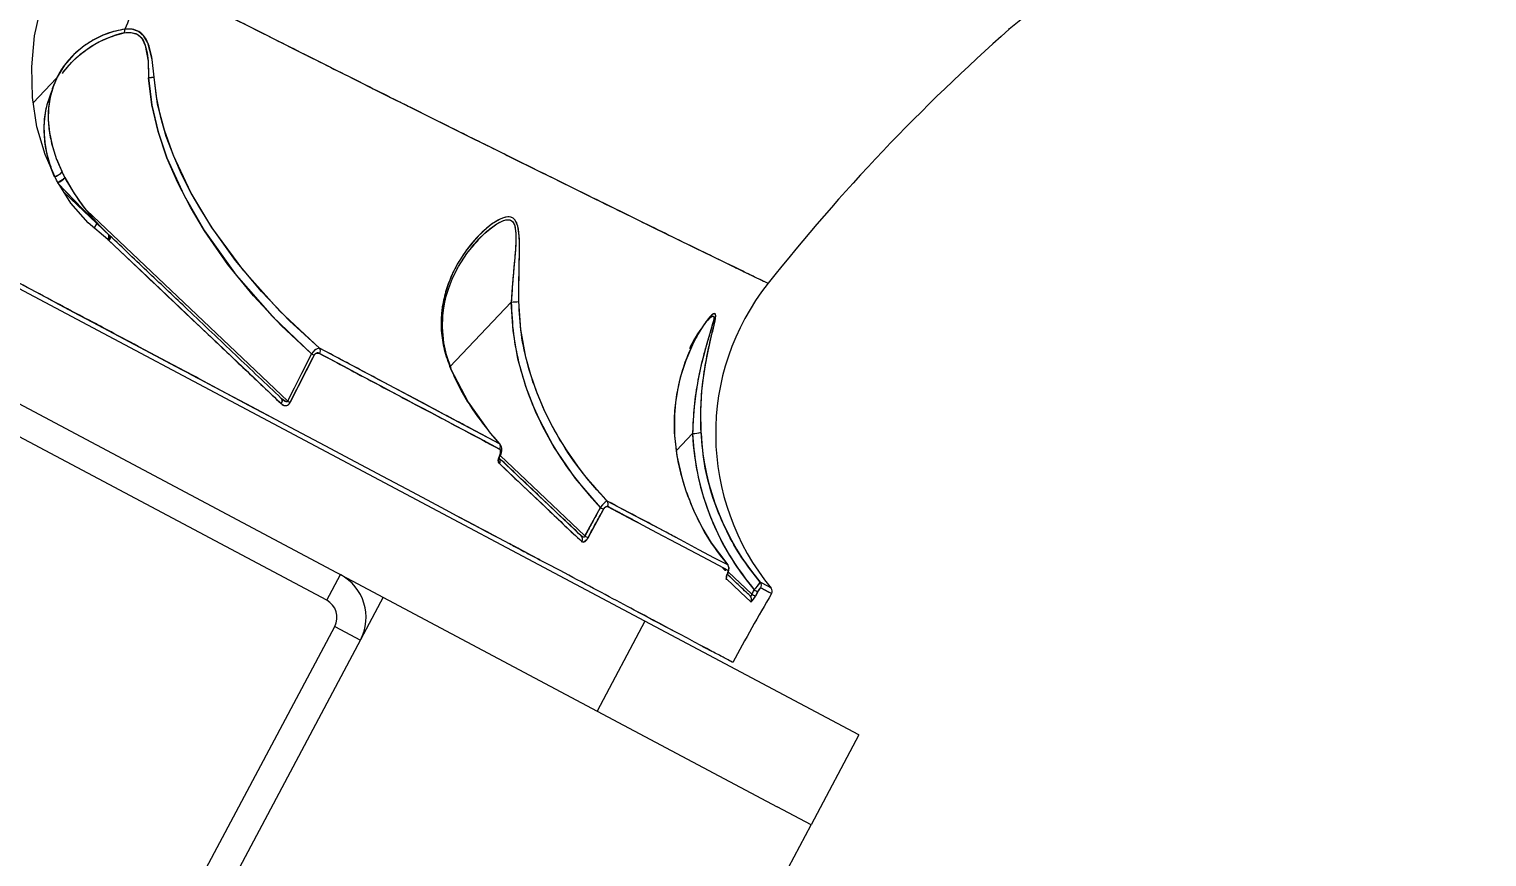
# Model space of a CAD drawing. Header units: millimetres. Extents: x -4952 to 3454, y -3329 to 3085.
# Drawn here: x 71.9 to 372.6, y -421.9 to -251.1 of the extents above; entities that cross this region are included whole.
import ezdxf

# ---------------------------------------------------------------- set-up
doc = ezdxf.new("R2010")
doc.units = ezdxf.units.MM
for name, color, linetype in [('DIKOM_ОБЪЕКТ', 7, 'Continuous'), ('DIKOM_РАЗМЕР_ЗОНА', 7, 'Continuous'), ('DIKOM_РАЗМЕР_ОБЪЕКТА', 7, 'Continuous')]:
    doc.layers.add(name, color=color, linetype=linetype)
doc.styles.add('style1', font='arial.ttf', dxfattribs={"width": 0.8})
doc.dimstyles.new('1-50', dxfattribs={"dimtxt": 300, "dimasz": 200, "dimexe": 100, "dimexo": 0, "dimgap": 100, "dimtad": 1, "dimtxsty": 'style1', "dimcen": 200, "dimclrd": 7, "dimclre": 7, "dimclrt": 7, "dimadec": 1, "dimazin": 2, "dimtfac": 1, "dimtmove": 0, "dimatfit": 2, "dimfxl": 0, "dimlwd": 25, "dimlwe": 18, "dimarcsym": 0})

# ---------------------------------------------------------------- blocks, each defined once
blk = doc.blocks.new('*D0')
at = {"layer": 'Defpoints', "color": 0, "transparency": 16777216}
for p in [(-2531.92, 1597.72), (1364.29, 1597.72), (96.74, -1272.86)]:
    blk.add_point(p, dxfattribs=at)
at = {"layer": 'DIKOM_РАЗМЕР_ОБЪЕКТА', "color": 7, "lineweight": 18, "transparency": 16777216}
for p, q in [((1364.29, 1597.72), (-2631.92, 1597.72)), ((96.74, -1272.86), (-2631.92, -1272.86))]:
    blk.add_line(p, q, dxfattribs=at)
at = {"layer": 'DIKOM_РАЗМЕР_ОБЪЕКТА', "color": 7, "lineweight": 25, "transparency": 16777216}
blk.add_line((-2531.92, -1072.86), (-2531.92, 1397.72), dxfattribs=at)
at = {"layer": 'DIKOM_РАЗМЕР_ОБЪЕКТА', "color": 7, "transparency": 16777216}
for points in [[(-2565.25, 1397.72), (-2498.58, 1397.72), (-2531.92, 1597.72)], [(-2565.25, -1072.86), (-2498.58, -1072.86), (-2531.92, -1272.86)]]:
    blk.add_solid(points, dxfattribs=at)
at = {"layer": 'DIKOM_РАЗМЕР_ОБЪЕКТА', "color": 7, "transparency": 16777216, "insert": (-2785.09, 250.69), "char_height": 300, "attachment_point": 5, "rotation": 90, "style": 'style1'}
blk.add_mtext('2900', dxfattribs=at)
blk = doc.blocks.new('*D1')
at = {"layer": 'Defpoints', "color": 0, "transparency": 16777216}
for p in [(-2009.52, -99.57), (1973.4, -116.39), (1973.4, -1835.8)]:
    blk.add_point(p, dxfattribs=at)
at = {"layer": 'DIKOM_РАЗМЕР_ОБЪЕКТА', "color": 7, "lineweight": 18, "transparency": 16777216}
for p, q in [((-2009.52, -99.57), (-2009.52, -1935.8)), ((1973.4, -116.39), (1973.4, -1935.8))]:
    blk.add_line(p, q, dxfattribs=at)
at = {"layer": 'DIKOM_РАЗМЕР_ОБЪЕКТА', "color": 7, "lineweight": 25, "transparency": 16777216}
blk.add_line((-1809.52, -1835.8), (1773.4, -1835.8), dxfattribs=at)
at = {"layer": 'DIKOM_РАЗМЕР_ОБЪЕКТА', "color": 7, "transparency": 16777216}
for points in [[(-1809.52, -1802.47), (-1809.52, -1869.14), (-2009.52, -1835.8)], [(1773.4, -1802.47), (1773.4, -1869.14), (1973.4, -1835.8)]]:
    blk.add_solid(points, dxfattribs=at)
at = {"layer": 'DIKOM_РАЗМЕР_ОБЪЕКТА', "color": 7, "transparency": 16777216, "insert": (39.04, -1582.63), "char_height": 300, "attachment_point": 5, "style": 'style1'}
blk.add_mtext('4000', dxfattribs=at)
blk = doc.blocks.new('*D2')
at = {"layer": 'Defpoints', "color": 0, "transparency": 16777216}
for p in [(3454.29, 651.62), (-4106.58, -381.73), (3454.29, -3228.68)]:
    blk.add_point(p, dxfattribs=at)
at = {"layer": 'DIKOM_РАЗМЕР_ЗОНА', "color": 7, "lineweight": 18, "transparency": 16777216}
for p, q in [((3454.29, 651.62), (3454.29, -3328.68)), ((-4106.58, -381.73), (-4106.58, -3328.68))]:
    blk.add_line(p, q, dxfattribs=at)
at = {"layer": 'DIKOM_РАЗМЕР_ЗОНА', "color": 7, "lineweight": 25, "transparency": 16777216}
blk.add_line((-3906.58, -3228.68), (3254.29, -3228.68), dxfattribs=at)
at = {"layer": 'DIKOM_РАЗМЕР_ЗОНА', "color": 7, "transparency": 16777216}
for points in [[(-3906.58, -3195.35), (-3906.58, -3262.01), (-4106.58, -3228.68)], [(3254.29, -3195.35), (3254.29, -3262.01), (3454.29, -3228.68)]]:
    blk.add_solid(points, dxfattribs=at)
at = {"layer": 'DIKOM_РАЗМЕР_ЗОНА', "color": 7, "transparency": 16777216, "insert": (111.64, -2975.51), "char_height": 300, "attachment_point": 5, "style": 'style1'}
blk.add_mtext('7200', dxfattribs=at)
blk = doc.blocks.new('*D3')
at = {"layer": 'Defpoints', "color": 0, "transparency": 16777216}
for p in [(-4502.26, 3085.23), (111.43, 3085.23), (-41.26, -2783.74)]:
    blk.add_point(p, dxfattribs=at)
at = {"layer": 'DIKOM_РАЗМЕР_ЗОНА', "color": 7, "lineweight": 18, "transparency": 16777216}
for p, q in [((111.43, 3085.23), (-4602.26, 3085.23)), ((-41.26, -2783.74), (-4602.26, -2783.74))]:
    blk.add_line(p, q, dxfattribs=at)
at = {"layer": 'DIKOM_РАЗМЕР_ЗОНА', "color": 7, "lineweight": 25, "transparency": 16777216}
blk.add_line((-4502.26, -2583.74), (-4502.26, 2885.23), dxfattribs=at)
at = {"layer": 'DIKOM_РАЗМЕР_ЗОНА', "color": 7, "transparency": 16777216}
for points in [[(-4535.6, 2885.23), (-4468.93, 2885.23), (-4502.26, 3085.23)], [(-4535.6, -2583.74), (-4468.93, -2583.74), (-4502.26, -2783.74)]]:
    blk.add_solid(points, dxfattribs=at)
at = {"layer": 'DIKOM_РАЗМЕР_ЗОНА', "color": 7, "transparency": 16777216, "insert": (-4755.44, 75.22), "char_height": 300, "attachment_point": 5, "rotation": 90, "style": 'style1'}
blk.add_mtext('5800', dxfattribs=at)

msp = doc.modelspace()

# ---------------------------------------------------------------- linework, layer by layer
at = {"layer": 'DIKOM_ОБЪЕКТ', "color": 7, "linetype": 'Continuous', "lineweight": 15}
for p, q in [((198.936, -373.296), (-507.422, 2.281)), ((-517.281, -16.261), (189.077, -391.838)), ((133.284, -368.967), (-467.121, -49.727)), ((80.271, -258.384), (80.369, -258.264)), ((80.369, -258.264), (80.368, -258.265)), ((77.582, -261.201), (72.763, -266.279)), ((78.736, -280.54), (77.68, -278.095)), ((77.139, -281.573), (77.143, -281.571)), ((77.139, -281.573), (77.143, -281.571)), ((79.296, -281.688), (78.807, -280.704)), ((79.126, -284.797), (88.485, -293.678)), ((79.126, -284.797), (87.226, -292.484)), ((83.75, -288.496), (125.237, -327.865)), ((83.75, -288.496), (125.237, -327.865)), ((85.335, -292.181), (85.862, -291.19)), ((85.862, -291.19), (85.335, -292.181)), ((88.323, -294.699), (88.109, -294.518)), ((88.539, -293.748), (88.433, -293.629)), ((88.439, -293.635), (88.465, -293.66)), ((88.466, -293.661), (88.485, -293.678)), ((88.492, -293.685), (88.481, -293.674)), ((164.547, -294.564), (163.474, -295.695)), ((164.212, -294.967), (164.538, -294.573)), ((88.351, -294.725), (88.323, -294.699)), ((161.496, -297.778), (161.26, -298.028)), ((77.218, -307.446), (77.218, -307.446)), ((77.218, -307.446), (77.218, -307.446)), ((171.37, -307.421), (158.708, -320.763)), ((171.37, -307.421), (158.708, -320.763)), ((125.237, -327.865), (130.181, -318.125)), ((130.709, -318.385), (125.774, -328.112)), ((155.756, -330.772), (155.756, -330.772)), ((155.756, -330.772), (155.756, -330.772)), ((156.211, -329.916), (156.211, -329.916)), ((156.211, -329.916), (156.211, -329.916)), ((161.712, -332.839), (161.712, -332.839)), ((161.712, -332.839), (161.712, -332.839)), ((163.363, -333.716), (163.363, -333.716)), ((163.363, -333.716), (163.363, -333.716)), ((163.703, -334.996), (163.703, -334.996)), ((163.703, -334.996), (163.703, -334.996)), ((164.342, -335.335), (164.342, -335.335)), ((164.342, -335.335), (164.342, -335.335)), ((165.979, -336.205), (165.805, -336.034)), ((167.028, -334.511), (168.922, -336.671)), ((169.096, -336.792), (167.121, -334.56)), ((208.753, -334.54), (205.412, -338.062)), ((208.753, -334.54), (205.412, -338.062)), ((168.861, -339.623), (185.802, -355.7)), ((168.986, -337.639), (168.913, -337.825)), ((169.051, -339.114), (186.538, -355.709)), ((169.051, -339.114), (186.538, -355.709)), ((205.556, -339.177), (205.347, -337.569)), ((205.404, -338.07), (205.396, -338.078)), ((205.404, -338.07), (205.396, -338.078)), ((205.557, -339.142), (205.521, -339.111)), ((206.657, -343.905), (205.556, -339.177)), ((191.166, -348.492), (191.288, -348.556)), ((186.538, -355.709), (189.749, -349.847)), ((190.414, -350.193), (187.211, -356.042)), ((197.712, -353.069), (197.712, -353.069)), ((197.712, -353.069), (197.712, -353.069)), ((198.168, -352.212), (198.168, -352.212)), ((198.168, -352.212), (198.168, -352.212)), ((206.115, -356.435), (206.115, -356.435)), ((206.115, -356.435), (206.115, -356.435)), ((212.619, -357.104), (216.016, -361.696)), ((216.072, -361.739), (212.656, -357.17)), ((133.284, -368.967), (136.1, -363.67)), ((213.868, -361.654), (213.868, -361.654)), ((213.868, -361.654), (213.868, -361.654)), ((215.502, -362.811), (214.91, -362.208)), ((215.644, -362.598), (215.502, -362.811)), ((215.622, -362.63), (215.623, -362.631)), ((215.622, -362.63), (215.623, -362.631)), ((215.838, -363.784), (215.829, -363.74)), ((215.955, -363.635), (220.64, -368.081)), ((216.016, -361.696), (216.042, -361.761)), ((216.133, -363.115), (220.974, -367.708)), ((216.133, -363.115), (220.974, -367.708)), ((220.974, -367.708), (221.486, -366.828)), ((222.822, -366.412), (224.512, -367.311)), ((144.93, -368.365), (97.983, -456.659)), ((222.223, -367.22), (221.713, -368.098)), ((96.441, -446.779), (134.937, -374.377)), ((134.937, -374.377), (140.235, -377.194)), ((198.936, -373.296), (189.077, -391.838)), ((243.084, -396.77), (198.936, -373.296)), ((189.077, -391.838), (226.235, -411.595)), ((243.084, -396.77), (233.225, -415.312)), ((233.225, -415.312), (226.235, -411.595)), ((186.277, -503.606), (233.225, -415.312))]:
    msp.add_line(p, q, dxfattribs=at)
at = {"layer": 'DIKOM_ОБЪЕКТ', "color": 7, "linetype": 'Continuous', "lineweight": 15, "flags": 128}
for points in [[(88.109, -294.518), (84.058, -291.106), (80.507, -286.992), (77.533, -282.264), (75.183, -276.98), (73.522, -271.247), (72.597, -265.192), (72.431, -258.906), (73.044, -252.498), (74.438, -246.106), (76.584, -239.869), (79.47, -233.849), (83.049, -228.165)], [(114.599, -249.178), (119.258, -251.527), (124.007, -253.918), (127.842, -255.846), (130.242, -257.052), (132.846, -258.359), (135.646, -259.764), (138.742, -261.316), (142.214, -263.055), (145.363, -264.63), (147.84, -265.868), (148.381, -266.138), (148.878, -266.387), (149.331, -266.613), (149.741, -266.818), (150.108, -267.001), (150.432, -267.163), (155.155, -269.519), (159.299, -271.584), (163.19, -273.519), (167.277, -275.55), (171.015, -277.405), (174.861, -279.31), (177.452, -280.593), (179.919, -281.812), (182.266, -282.972), (184.497, -284.073), (186.616, -285.117), (188.626, -286.107), (190.532, -287.045), (196.067, -289.766), (200.928, -292.149), (205.164, -294.221), (209.26, -296.222), (212.782, -297.939), (215.765, -299.39), (218.873, -300.9), (221.25, -302.053), (222.96, -302.882), (223.719, -303.25)], [(91.645, -251.101), (89.35, -251.568), (87.162, -252.358), (85.121, -253.377), (83.254, -254.576), (81.119, -256.357), (79.212, -258.514), (77.676, -260.992), (76.828, -262.984), (76.229, -265.135), (75.899, -267.419), (75.849, -269.851), (76.1, -272.451), (76.638, -275.038), (77.509, -277.796), (78.632, -280.438)], [(91.519, -251.868), (92.903, -251.788), (94.198, -252.152), (95.222, -253.089), (95.872, -254.462), (96.427, -257.704), (96.54, -261.133)], [(97.669, -261.005), (97.276, -257.347), (96.402, -253.955), (95.598, -252.555), (94.469, -251.581), (93.103, -251.128), (91.645, -251.101)], [(274.103, -251.12), (274.009, -250.949)], [(96.532, -261.137), (97.211, -266.808), (98.521, -272.311), (100.342, -277.659), (103.865, -285.419), (108.113, -292.759), (114.635, -301.878), (122.016, -310.327), (130.181, -318.125)], [(130.181, -318.125), (123.98, -312.333), (118.218, -306.176), (112.917, -299.659), (108.111, -292.757), (105.183, -287.866), (102.571, -282.817), (100.343, -277.662), (98.5, -272.24), (97.192, -266.703), (96.532, -261.137)], [(97.669, -261.005), (97.147, -261.078), (96.54, -261.133)], [(96.54, -261.133), (97.147, -261.078), (97.669, -261.005)], [(131.831, -316.959), (125.645, -311.306), (119.842, -305.255), (114.483, -298.839), (109.629, -292.076), (107.291, -288.357), (105.337, -284.925), (103.352, -281.008), (101.726, -277.327), (100.202, -273.229), (99.057, -269.362), (98.143, -265.054), (97.669, -261.005)], [(131.831, -316.959), (123.639, -309.306), (116.205, -301.004), (109.609, -292.045), (105.29, -284.836), (101.679, -277.214), (99.794, -271.963), (98.417, -266.564), (97.669, -261.005)], [(77.143, -281.571), (76.465, -279.841), (75.901, -278.047), (75.463, -276.203), (75.19, -274.519), (75.039, -272.807), (75.021, -271.078), (75.125, -269.529), (75.352, -267.973), (75.711, -266.417), (76.144, -265.049), (76.48, -264.218)], [(79.222, -281.625), (79.291, -281.664), (79.278, -281.746), (79.182, -281.865), (79.009, -282.018), (78.767, -282.197), (78.466, -282.393), (78.122, -282.597), (77.84, -282.752)], [(78.702, -280.506), (78.707, -280.495), (78.632, -280.438)], [(86.561, -291.794), (82.975, -288.281), (77.748, -282.801)], [(172.926, -307.294), (172.928, -304.492), (172.967, -301.704), (173.021, -299.045), (173.046, -297.649), (173.057, -296.365), (173.047, -295.191), (172.994, -293.858), (172.886, -292.729), (172.712, -291.797), (172.185, -290.551), (171.786, -290.144), (171.298, -289.908), (170.766, -289.839), (170.152, -289.913), (169.56, -290.091), (168.907, -290.377), (167.315, -291.364), (165.676, -292.709), (164.123, -294.261), (162.045, -296.804), (160.228, -299.634), (159.19, -301.665), (158.32, -303.792), (157.642, -305.988), (157.14, -308.441), (156.906, -310.871), (156.931, -313.27), (157.142, -315.245), (157.521, -317.182), (158.823, -321.111)], [(162.992, -296.388), (163.655, -295.545), (164.768, -294.334), (165.928, -293.204), (167.251, -292.086), (168.388, -291.291), (169.052, -290.915), (169.646, -290.651), (170.257, -290.477), (170.829, -290.45), (171.34, -290.612), (171.737, -290.976), (172.009, -291.504), (172.194, -292.222), (172.299, -293.234), (172.314, -294.381), (172.269, -295.624), (172.221, -296.422), (172.155, -297.318), (172.075, -298.313), (171.981, -299.408), (171.83, -301.129), (171.741, -302.183), (171.694, -302.759), (171.67, -303.059), (171.658, -303.212), (171.651, -303.29), (171.648, -303.329), (171.647, -303.348), (171.646, -303.358), (171.646, -303.363), (171.645, -303.365), (171.645, -303.367), (171.645, -303.367), (171.645, -303.368), (171.645, -303.368), (171.645, -303.368), (171.645, -303.368), (171.645, -303.368), (171.645, -303.368), (171.627, -303.594), (171.575, -304.279), (171.497, -305.383), (171.37, -307.421)], [(88.467, -293.661), (88.538, -293.747), (88.585, -293.853), (88.605, -293.977), (88.599, -294.113), (88.566, -294.258), (88.508, -294.407), (88.426, -294.556), (88.323, -294.699)], [(88.323, -294.699), (88.426, -294.556), (88.508, -294.407), (88.566, -294.258), (88.599, -294.113), (88.605, -293.977), (88.585, -293.853), (88.538, -293.747), (88.467, -293.661)], [(88.492, -293.685), (88.56, -293.772), (88.605, -293.879), (88.625, -294.003), (88.619, -294.14), (88.587, -294.285), (88.53, -294.434), (88.451, -294.582), (88.351, -294.725)], [(88.351, -294.725), (88.451, -294.582), (88.53, -294.434), (88.587, -294.285), (88.619, -294.14), (88.625, -294.003), (88.605, -293.879), (88.56, -293.772), (88.492, -293.685)], [(123.879, -328.38), (120.368, -325.054), (116.989, -321.855), (113.754, -318.79), (110.67, -315.869), (107.746, -313.099), (104.476, -310.001), (96.292, -302.249), (88.351, -294.725)], [(158.993, -321.166), (158.003, -318.347), (157.442, -315.841), (157.149, -312.69), (157.226, -310.299), (157.437, -308.599), (157.646, -307.484), (157.943, -306.244), (158.452, -304.578), (159.258, -302.516), (160.47, -300.098), (162.203, -297.393), (164.212, -294.967)], [(63.506, -300.155), (74.314, -305.902), (83.942, -311.022), (93.639, -316.178), (102.196, -320.727), (103.316, -321.323), (104.436, -321.919), (105.556, -322.514), (106.676, -323.109), (107.795, -323.704), (108.913, -324.299), (117.777, -329.012), (125.744, -333.249), (132.87, -337.038), (139.207, -340.407), (144.807, -343.385), (149.718, -345.997), (153.987, -348.266), (157.745, -350.265), (160.911, -351.948), (163.522, -353.336), (164.956, -354.098), (166.169, -354.743), (167.06, -355.217), (167.4, -355.398), (167.54, -355.472), (167.599, -355.504), (167.625, -355.518), (167.636, -355.524), (167.641, -355.526), (167.645, -355.528), (167.646, -355.528)], [(219.464, -301.187), (218.006, -300.479), (217.086, -300.032)], [(77.22, -307.444), (81.071, -309.492), (89.947, -314.211), (97.94, -318.461), (105.105, -322.271), (111.497, -325.67), (117.168, -328.685), (122.635, -331.592), (126.768, -333.789)], [(189.749, -349.847), (184.592, -343.834), (180.147, -337.298), (176.525, -330.367), (174.353, -324.842), (172.739, -319.158), (171.728, -313.355), (171.37, -307.421)], [(191.166, -348.492), (189.03, -346.192), (186.964, -343.758), (185.067, -341.308), (182.737, -337.952), (181.097, -335.298), (179.547, -332.499), (178.167, -329.691), (176.628, -326.051), (175.369, -322.436), (174.364, -318.798), (173.32, -313.115), (172.926, -307.294)], [(87.195, -312.751), (86.604, -312.437), (84.002, -311.053)], [(210.501, -334.255), (210.458, -329.939), (210.699, -325.751), (211.002, -323.043), (211.406, -320.396), (211.878, -317.913), (212.155, -316.628), (212.425, -315.451), (212.681, -314.379), (212.974, -313.18), (213.214, -312.174), (213.391, -311.357), (213.495, -310.738), (213.53, -310.28), (213.333, -309.815), (213.097, -309.866), (212.768, -310.096), (212.414, -310.437), (211.994, -310.916), (210.93, -312.366), (209.797, -314.212), (208.734, -316.246), (207.347, -319.502), (206.223, -323.03), (205.632, -325.6), (205.226, -328.17), (205.002, -330.729), (205.024, -335.009), (205.521, -339.111)], [(212.142, -310.932), (212.353, -310.71), (212.724, -310.407), (212.979, -310.312), (213.125, -310.435), (213.151, -310.584), (213.146, -310.792), (213.068, -311.28), (212.906, -311.95), (212.331, -313.917), (211.66, -316.173), (210.995, -318.582), (210.634, -320.024), (210.32, -321.378), (209.921, -323.309), (209.621, -324.981), (209.416, -326.287), (209.071, -329.069), (208.852, -331.794), (208.753, -334.54)], [(168.952, -337.785), (164.749, -335.552), (160.018, -333.037), (155.388, -330.576), (154.748, -330.236), (154.1, -329.892), (153.444, -329.543), (152.779, -329.19), (152.107, -328.832), (151.426, -328.471), (149.713, -327.56), (147.412, -326.337), (144.502, -324.791), (140.954, -322.905), (136.737, -320.664), (131.815, -318.047)], [(168.922, -336.671), (160.49, -332.19), (151.487, -327.405), (141.906, -322.314), (131.831, -316.959)], [(158.823, -321.111), (162.438, -328.111), (167.028, -334.511)], [(158.993, -321.165), (158.958, -321.128), (158.823, -321.111)], [(158.823, -321.111), (158.958, -321.128), (158.993, -321.167)], [(123.879, -328.38), (123.967, -328.236), (124.034, -328.086), (124.077, -327.934), (124.094, -327.785), (124.086, -327.642), (124.052, -327.512), (123.994, -327.396), (123.913, -327.299)], [(123.913, -327.299), (123.994, -327.396), (124.052, -327.512), (124.086, -327.642), (124.094, -327.785), (124.077, -327.934), (124.034, -328.086), (123.967, -328.236), (123.879, -328.38)], [(125.237, -327.865), (125.229, -327.93), (125.207, -327.981), (125.191, -328), (125.171, -328.016), (125.122, -328.037), (125.033, -328.039), (124.921, -328.013), (124.558, -327.824), (123.913, -327.299)], [(167.121, -334.56), (167.11, -334.536), (167.028, -334.511)], [(167.028, -334.511), (167.734, -335.343), (168.922, -336.671)], [(167.028, -334.511), (167.11, -334.536), (167.122, -334.56)], [(168.911, -340.774), (168.74, -340.483), (168.69, -340.067), (168.767, -339.57), (168.974, -339.04)], [(169.023, -339.853), (168.95, -339.734), (168.955, -339.547), (169.018, -339.321), (169.126, -339.073)], [(168.974, -339.04), (169.063, -338.842), (169.127, -338.638), (169.173, -338.266), (169.113, -337.968), (168.952, -337.785)], [(168.974, -339.04), (169.072, -339.071), (169.122, -339.075), (169.126, -339.073)], [(169.011, -338.963), (169.068, -339.004), (169.121, -339.052), (169.126, -339.06)], [(169.104, -337.206), (169.096, -337.353), (169.087, -337.378)], [(205.521, -339.111), (205.561, -339.159), (205.556, -339.179)], [(185.905, -356.867), (182.085, -353.25), (177.848, -349.238), (173.626, -345.239), (168.911, -340.774)], [(216.016, -361.696), (213.305, -360.256), (210.086, -358.545), (206.303, -356.535), (201.902, -354.196), (196.869, -351.522), (191.166, -348.492)], [(158.982, -350.917), (160.554, -351.753), (162.106, -352.578), (163.561, -353.352), (164.921, -354.075), (166.19, -354.75), (170.291, -356.93), (171.267, -357.449)], [(191.222, -349.62), (191.059, -349.595), (190.85, -349.683), (190.735, -349.773), (190.621, -349.892), (190.513, -350.033), (190.414, -350.193)], [(191.222, -349.62), (191.289, -349.481), (191.312, -349.42)], [(191.222, -349.62), (196.635, -352.497), (197.712, -353.069)], [(216.097, -362.839), (213.123, -361.258), (209.633, -359.404), (205.597, -357.259), (201.412, -355.035), (196.635, -352.497), (191.222, -349.62)], [(212.656, -357.17), (211.234, -354.835), (210.775, -353.964)], [(171.876, -357.773), (173.424, -358.596), (175.62, -359.764), (176.912, -360.45), (177.334, -360.675)], [(186.538, -355.709), (186.525, -355.791), (186.5, -355.859), (186.463, -355.912), (186.415, -355.949), (186.316, -355.975), (186.19, -355.955), (185.802, -355.7)], [(187.211, -356.042), (187.047, -356.314), (186.865, -356.55), (186.675, -356.74), (186.484, -356.877), (186.152, -356.972), (185.905, -356.867)], [(212.619, -357.104), (212.656, -357.158), (212.656, -357.17)], [(212.656, -357.17), (212.656, -357.158), (212.619, -357.104)], [(177.334, -360.675), (176.965, -360.479), (176.938, -360.464)], [(215.942, -363.515), (216.048, -363.267), (216.113, -363.061), (216.131, -362.913), (216.097, -362.839)], [(216.011, -363.429), (215.996, -363.462), (215.942, -363.515)], [(215.942, -363.515), (215.996, -363.462), (216.011, -363.429)], [(216.018, -363.374), (216.018, -363.393), (216.013, -363.422)], [(220.811, -369.305), (218.666, -367.274), (215.709, -364.474)], [(224.976, -366.457), (224.424, -366.164), (222.735, -365.266)], [(225.07, -367.607), (224.512, -367.311), (222.822, -366.412)], [(220.974, -367.708), (220.951, -367.83), (220.918, -367.934), (220.88, -368.017), (220.836, -368.077), (220.791, -368.112), (220.742, -368.126), (220.64, -368.081)], [(221.713, -368.098), (221.683, -368.088), (221.658, -368.077)], [(222.223, -367.22), (222.421, -366.897), (222.437, -366.872)], [(196.499, -370.871), (199.929, -372.695), (200.766, -373.14), (201.574, -373.569), (202.352, -373.983), (203.103, -374.382), (203.826, -374.767), (204.523, -375.137), (204.542, -375.147)]]:
    msp.add_lwpolyline(points, dxfattribs=at)
at = {"layer": 'DIKOM_ОБЪЕКТ', "color": 7, "linetype": 'Continuous', "lineweight": 15}
for centre, radius, start, end in [((543.286, -556.39), 580.367, 121.098554, 151.901446), ((543.286, -556.39), 579.133, 121.098848, 151.901152), ((543.286, -556.39), 579.133, 121.098848, 151.901152), ((307.161, -288.587), 49.966, 53.41577, 131.42281), ((96.789, -273.814), 22.602, 103.48383, 141.52334), ((88.941, -251.053), 2.705, 342.39012, 358.9709), ((88.941, -251.053), 2.705, 342.39011, 358.97083), ((543.286, -556.39), 407, 131.40537, 141.59463), ((543.286, -556.39), 407, 131.40537, 141.59463), ((96.542, -261.145), 0.0123, 98.52128, 140.18385), ((96.542, -261.146), 0.0131, 99.82394, 138.96644), ((75.617, -277.508), 4.34, 290.58569, 315.31709), ((76.247, -278.421), 3.275, 285.87041, 318.02566), ((76.926, -279.828), 3.063, 287.4236, 320.69302), ((121.43, -258.77), 48.034, 208.51221, 226.30922), ((119.252, -260.501), 45.249, 207.98964, 227.24745), ((242.78, -130.532), 224.553, 222.69819, 226.59095), ((87.324, -293.869), 1.019, 320.45364, 24.58658), ((263.477, -334.604), 49.954, 141.56758, 219.62107), ((171.459, -298.35), 9.071, 269.43793, 279.30344), ((171.459, -298.35), 9.071, 269.43793, 279.30344), ((227.69, -325.666), 21.36, 143.65432, 156.35657), ((132.166, -319.094), 2.209, 98.7096, 153.97149), ((136.878, -305.232), 14.529, 242.54817, 244.87177), ((136.878, -305.232), 14.529, 242.54817, 244.87177), ((131.413, -318.713), 0.777, 58.93771, 154.99245), ((130.935, -317.476), 1.049, 326.97609, 31.30968), ((130.935, -317.476), 1.049, 326.97609, 31.30968), ((124.756, -327.698), 1.111, 217.82502, 336.34813), ((131.046, -315.911), 13.291, 244.08149, 246.63122), ((131.046, -315.911), 13.291, 244.08148, 246.63122), ((168.086, -337.242), 1.022, 327.9132, 35.10563), ((168.086, -337.242), 1.022, 327.9132, 35.10563), ((167.187, -337.955), 2.238, 330.03522, 32.08017), ((208.756, -334.411), 0.0105, 94.58469, 145.12577), ((208.756, -334.412), 0.0107, 95.26607, 144.83798), ((208.887, -329.234), 5.308, 268.55798, 287.7068), ((208.887, -329.234), 5.308, 268.55798, 287.7068), ((262.44, -332.008), 53.756, 182.91255, 220.37251), ((262.225, -331.748), 51.797, 183.05766, 220.32398), ((168.183, -340.213), 0.919, 322.38933, 31.34001), ((168.135, -340.209), 0.96, 323.9656, 26.88983), ((169.11, -338.776), 0.297, 242.69878, 273.2692), ((253.676, -330.514), 48.916, 190.12261, 212.93084), ((193.344, -352.041), 4.212, 121.13724, 148.60805), ((190.359, -349.092), 1.011, 328.49455, 37.05623), ((190.359, -349.092), 1.011, 328.49455, 37.05623), ((195.437, -339.758), 11.582, 240.58893, 244.30075), ((195.437, -339.758), 11.582, 240.58893, 244.30075), ((185.138, -356.34), 0.931, 325.4949, 44.48944), ((185.138, -356.34), 0.931, 325.4949, 44.48944), ((186.902, -366.897), 10, 95.02411, 96.05612), ((191.697, -346.177), 10.838, 241.57963, 245.55208), ((191.697, -346.177), 10.838, 241.57963, 245.55208), ((189.018, -351.872), 4.545, 244.57571, 246.57491), ((253.088, -330.688), 48.331, 213.14048, 219.91101), ((131.406, -372.499), 10, 332, 62), ((217.119, -364.37), 1.455, 144.01886, 194.2146), ((214.851, -363.956), 1.002, 328.86479, 9.42307), ((214.851, -363.956), 1.002, 328.86479, 9.41873), ((215.233, -363.252), 0.798, 320.24793, 347.18653), ((214.574, -362.501), 1.711, 327.13387, 17.49916), ((215.237, -362.324), 1.003, 329.11419, 38.95179), ((215.237, -362.324), 1.003, 329.11419, 38.95179), ((198.239, -346.773), 30.702, 319.21608, 322.92617), ((225.394, -360.467), 7.466, 238.4374, 244.87099), ((225.394, -360.467), 7.466, 238.4374, 244.87099), ((224.661, -368.318), 2.673, 133.46229, 155.75838), ((221.962, -365.901), 1.001, 329.27043, 39.41297), ((221.962, -365.901), 1.001, 329.27043, 39.41297), ((224.21, -367.097), 1, 329.32123, 39.56229), ((131.406, -372.499), 4, 332, 62), ((543.286, -556.39), 370, 149.32123, 151.84556), ((543.286, -556.39), 370, 149.32123, 151.84556), ((219.954, -368.8), 0.995, 329.50846, 46.37263), ((219.954, -368.8), 0.995, 329.50846, 46.37262), ((219.954, -368.8), 0.995, 329.50847, 46.37263), ((218.404, -366.702), 3.591, 312.08636, 337.12227), ((224.821, -361.411), 7.379, 238.58043, 245.09043), ((224.821, -361.411), 7.379, 238.58043, 245.09043)]:
    msp.add_arc(centre, radius, start, end, dxfattribs=at)
for points, knots in [([(97.067, -240.32), (95.941, -242.282), (93.93, -245.787), (92.344, -249.477), (91.645, -251.101)], [0, 0, 0, 0, 0.5599282, 1, 1, 1, 1]), ([(97.067, -240.32), (101.576, -242.601), (110.599, -247.166), (123.409, -253.62), (135.674, -259.781), (147.292, -265.597), (158.205, -271.041), (168.153, -275.987), (177.172, -280.456), (185.312, -284.476), (192.749, -288.137), (199.473, -291.437), (205.674, -294.472), (211.203, -297.17), (215.915, -299.464), (219.602, -301.255), (222.3, -302.562), (223.852, -303.314), (224.5, -303.627), (224.325, -303.543), (224.315, -303.538)], [0, 0, 0, 0, 0.0582762, 0.1166136, 0.1751643, 0.2340801, 0.2929025, 0.3513763, 0.4063314, 0.4612446, 0.5162445, 0.5714627, 0.6270072, 0.6887797, 0.7502007, 0.8114603, 0.8727453, 0.9342453, 0.9961439, 1, 1, 1, 1]), ([(91.645, -251.101), (90.398, -251.358), (87.905, -251.871), (84.611, -253.574), (81.74, -255.639), (79.361, -258.137), (77.626, -260.866), (76.485, -263.764), (75.879, -266.747), (75.767, -269.962), (76.18, -273.356), (77.081, -276.884), (78.115, -279.251), (78.632, -280.438)], [0, 0, 0, 0, 0.1012223, 0.2021777, 0.3023555, 0.4023747, 0.5030478, 0.5864031, 0.6704174, 0.754024, 0.8360806, 0.9178384, 1, 1, 1, 1]), ([(78.768, -260.243), (79.457, -259.367), (80.946, -257.473), (83.937, -255.118), (87.469, -252.988), (90.173, -252.24), (91.519, -251.868)], [0, 0, 0, 0, 0.2226822, 0.4814616, 0.7420148, 1, 1, 1, 1]), ([(91.519, -251.868), (91.989, -251.812), (92.919, -251.703), (94.243, -252.051), (95.279, -252.999), (95.976, -254.547), (96.348, -256.522), (96.517, -258.794), (96.532, -260.35), (96.54, -261.133)], [0, 0, 0, 0, 0.1269804, 0.2510225, 0.3732831, 0.4969151, 0.6627701, 0.83038, 1, 1, 1, 1]), ([(97.669, -261.005), (97.603, -260.2), (97.472, -258.589), (97.12, -256.234), (96.57, -254.175), (95.712, -252.547), (94.559, -251.512), (93.142, -251.044), (92.144, -251.082), (91.645, -251.101)], [0, 0, 0, 0, 0.16278, 0.3257247, 0.4906848, 0.6172991, 0.7448302, 0.8726464, 1, 1, 1, 1]), ([(77.143, -281.571), (76.648, -280.267), (75.655, -277.648), (75.007, -273.763), (74.98, -270.074), (75.452, -266.949), (76.144, -265.198), (76.428, -264.479)], [0, 0, 0, 0, 0.2098657, 0.421509, 0.6346609, 0.849999, 1, 1, 1, 1]), ([(78.632, -280.438), (78.74, -280.661), (78.933, -281.058), (79.134, -281.452), (79.222, -281.625)], [0, 0, 0, 0, 0.5596615, 1, 1, 1, 1]), ([(109.009, -324.35), (106.228, -322.872), (99.461, -319.273), (88.058, -313.21), (74.94, -306.235), (61.272, -298.967), (47.13, -291.448), (37.323, -286.234), (32.412, -283.622)], [0, 0, 0, 0, 0.1218955, 0.296631, 0.4715047, 0.6468851, 0.8231515, 1, 1, 1, 1]), ([(172.925, -307.294), (172.924, -306.177), (172.921, -303.941), (172.986, -300.659), (173.058, -297.464), (173.065, -294.412), (172.857, -291.968), (172.225, -290.391), (171.262, -289.765), (169.836, -289.887), (168.109, -290.745), (165.633, -292.611), (162.805, -295.584), (160.307, -299.284), (158.596, -302.86), (157.515, -306.146), (156.893, -309.651), (156.838, -313.361), (157.384, -317.233), (158.344, -319.819), (158.823, -321.111)], [0, 0, 0, 0, 0.049751, 0.099573, 0.1496187, 0.199743, 0.2504856, 0.2826917, 0.3150555, 0.3473094, 0.3953994, 0.4428501, 0.5362871, 0.6298233, 0.6916309, 0.7533221, 0.8152579, 0.8766712, 0.9383978, 1, 1, 1, 1]), ([(163.398, -295.95), (164.259, -294.953), (165.674, -293.315), (167.889, -291.551), (169.476, -290.631), (170.661, -290.378), (171.42, -290.562), (171.945, -291.197), (172.311, -292.505), (172.347, -294.61), (172.162, -297.365), (171.89, -300.443), (171.597, -303.799), (171.446, -306.213), (171.37, -307.421)], [0, 0, 0, 0, 0.1448297, 0.2378141, 0.3298656, 0.3747678, 0.4190011, 0.4629972, 0.5075232, 0.597628, 0.689069, 0.7814153, 0.8906609, 1, 1, 1, 1]), ([(88.109, -294.518), (88.151, -294.549), (88.226, -294.605), (88.293, -294.67), (88.323, -294.699)], [0, 0, 0, 0, 0.5586451, 1, 1, 1, 1]), ([(88.432, -293.631), (88.406, -293.607), (88.351, -293.557), (88.285, -293.521), (88.25, -293.502)], [0, 0, 0, 0, 0.4670914, 1, 1, 1, 1]), ([(88.492, -293.685), (88.487, -293.681), (88.479, -293.673), (88.471, -293.665), (88.467, -293.661)], [0, 0, 0, 0, 0.5597214, 1, 1, 1, 1]), ([(123.913, -327.299), (120.789, -324.334), (114.557, -318.42), (105.399, -309.73), (96.723, -301.496), (91.234, -296.287), (88.492, -293.685)], [0, 0, 0, 0, 0.2815824, 0.5616531, 0.7810032, 1, 1, 1, 1]), ([(88.323, -294.699), (88.328, -294.704), (88.337, -294.713), (88.347, -294.721), (88.351, -294.725)], [0, 0, 0, 0, 0.5599958, 1, 1, 1, 1]), ([(88.351, -294.725), (91.845, -298.035), (98.841, -304.663), (108.154, -313.486), (116.519, -321.409), (121.422, -326.053), (123.879, -328.38)], [0, 0, 0, 0, 0.2787661, 0.558214, 0.7786041, 1, 1, 1, 1]), ([(171.37, -307.421), (171.46, -309.642), (171.639, -314.07), (172.968, -320.595), (174.969, -326.92), (177.692, -333.091), (181.092, -339.031), (185.093, -344.709), (188.199, -348.137), (189.749, -349.847)], [0, 0, 0, 0, 0.1401718, 0.2793949, 0.4196368, 0.5598762, 0.7062608, 0.8534701, 1, 1, 1, 1]), ([(191.166, -348.492), (189.239, -346.363), (185.383, -342.104), (180.65, -334.878), (177.101, -327.683), (174.726, -320.69), (173.257, -314.063), (173.036, -309.553), (172.925, -307.294)], [0, 0, 0, 0, 0.1871565, 0.3744223, 0.5611688, 0.7082095, 0.8537886, 1, 1, 1, 1]), ([(210.501, -334.255), (210.468, -332.354), (210.4, -328.547), (210.928, -323.095), (211.684, -318.697), (212.45, -315.297), (213.006, -313.068), (213.407, -311.356), (213.592, -310.188), (213.394, -309.646), (212.689, -310.094), (211.756, -311.171), (210.789, -312.543), (209.53, -314.609), (208.076, -317.511), (206.642, -321.327), (205.581, -325.429), (204.981, -329.786), (204.86, -334.369), (205.301, -337.532), (205.521, -339.111)], [0, 0, 0, 0, 0.0824387, 0.1650746, 0.2483367, 0.2953043, 0.3427915, 0.3746061, 0.4067804, 0.4391026, 0.4755155, 0.5112587, 0.5468009, 0.5822352, 0.6524404, 0.7226008, 0.7920307, 0.8614227, 0.9308271, 1, 1, 1, 1]), ([(211.969, -311.14), (212.125, -310.962), (212.549, -310.476), (213.069, -310.171), (213.216, -310.669), (212.95, -311.837), (212.449, -313.54), (211.769, -315.762), (210.814, -319.152), (209.816, -323.521), (208.982, -328.911), (208.829, -332.666), (208.753, -334.54)], [0, 0, 0, 0, 0.0355608, 0.0969809, 0.1581988, 0.2209898, 0.284906, 0.3822699, 0.479776, 0.6539398, 0.8273135, 1, 1, 1, 1]), ([(130.181, -318.125), (129.24, -319.934), (127.561, -323.166), (125.947, -326.429), (125.237, -327.865)], [0, 0, 0, 0, 0.5599973, 1, 1, 1, 1]), ([(125.774, -328.112), (126.678, -326.287), (128.292, -323.03), (129.97, -319.805), (130.709, -318.385)], [0, 0, 0, 0, 0.5599972, 1, 1, 1, 1]), ([(131.831, -316.959), (131.729, -316.954), (131.514, -316.944), (131.085, -317.163), (130.605, -317.563), (130.325, -317.934), (130.181, -318.125)], [0, 0, 0, 0, 0.2462202, 0.5143427, 0.750725, 1, 1, 1, 1]), ([(130.709, -318.385), (130.744, -318.327), (130.815, -318.21), (131.008, -318.034), (131.384, -317.885), (131.642, -317.982), (131.815, -318.047)], [0, 0, 0, 0, 0.1254207, 0.2510426, 0.5012749, 1, 1, 1, 1]), ([(131.815, -318.047), (135.606, -320.063), (143.183, -324.09), (152.981, -329.297), (161.592, -333.874), (166.497, -336.481), (168.952, -337.785)], [0, 0, 0, 0, 0.2802031, 0.5599222, 0.7797708, 1, 1, 1, 1]), ([(168.922, -336.671), (165.789, -335.006), (159.527, -331.678), (150.001, -326.615), (140.784, -321.717), (134.817, -318.546), (131.831, -316.959)], [0, 0, 0, 0, 0.2802069, 0.5599268, 0.779774, 1, 1, 1, 1]), ([(158.823, -321.111), (159.437, -322.457), (160.66, -325.14), (163.307, -329.693), (165.616, -332.683), (167.028, -334.511)], [0, 0, 0, 0, 0.2813034, 0.5606608, 1, 1, 1, 1]), ([(125.237, -327.865), (125.235, -327.89), (125.232, -327.936), (125.201, -327.998), (125.147, -328.034), (125.052, -328.049), (124.914, -328.017), (124.701, -327.919), (124.351, -327.693), (124.088, -327.456), (123.913, -327.299)], [0, 0, 0, 0, 0.0402437, 0.0747215, 0.1091592, 0.149298, 0.2459835, 0.3649665, 0.5787131, 1, 1, 1, 1]), ([(123.879, -328.38), (124.151, -328.577), (124.492, -328.824), (125.034, -328.77), (125.314, -328.657), (125.587, -328.434), (125.712, -328.219), (125.774, -328.112)], [0, 0, 0, 0, 0.4980174, 0.6236734, 0.7494999, 0.8747518, 1, 1, 1, 1]), ([(208.753, -334.54), (208.931, -336.745), (209.286, -341.141), (210.855, -347.585), (213.29, -354.137), (216.721, -360.707), (219.897, -364.787), (221.486, -366.828)], [0, 0, 0, 0, 0.1870027, 0.3729341, 0.5603991, 0.7800889, 1, 1, 1, 1]), ([(222.735, -365.266), (221.431, -363.609), (218.827, -360.3), (215.699, -354.772), (213.09, -348.59), (211.16, -341.721), (210.721, -336.747), (210.501, -334.255)], [0, 0, 0, 0, 0.1868304, 0.3730275, 0.5606685, 0.7799934, 1, 1, 1, 1]), ([(168.974, -339.04), (168.888, -339.24), (168.716, -339.638), (168.671, -340.155), (168.735, -340.547), (168.852, -340.698), (168.911, -340.774)], [0, 0, 0, 0, 0.279538, 0.5589866, 0.77954, 1, 1, 1, 1]), ([(185.802, -355.7), (184.358, -354.329), (181.47, -351.589), (175.916, -346.318), (171.537, -342.163), (168.861, -339.623)], [0, 0, 0, 0, 0.2801042, 0.5599838, 1, 1, 1, 1]), ([(168.952, -337.785), (169.019, -337.846), (169.153, -337.967), (169.188, -338.313), (169.131, -338.684), (169.026, -338.922), (168.974, -339.04)], [0, 0, 0, 0, 0.2801546, 0.5599826, 0.7799655, 1, 1, 1, 1]), ([(205.521, -339.111), (205.899, -340.896), (206.653, -344.453), (208.399, -349.211), (210.376, -353.444), (211.87, -355.882), (212.619, -357.104)], [0, 0, 0, 0, 0.2803753, 0.5589556, 0.7788456, 1, 1, 1, 1]), ([(168.911, -340.774), (170.633, -342.405), (174.076, -345.666), (179.845, -351.129), (183.606, -354.691), (185.905, -356.867)], [0, 0, 0, 0, 0.2801019, 0.5599815, 1, 1, 1, 1]), ([(191.166, -348.492), (191.099, -348.512), (190.961, -348.553), (190.582, -348.884), (190.154, -349.338), (189.884, -349.678), (189.749, -349.847)], [0, 0, 0, 0, 0.2648427, 0.5454728, 0.7738745, 1, 1, 1, 1]), ([(205.289, -355.996), (204.866, -355.772), (202.676, -354.608), (198.084, -352.168), (193.474, -349.718), (191.166, -348.492)], [0, 0, 0, 0, 0.1067237, 0.552756, 1, 1, 1, 1]), ([(189.749, -349.847), (189.143, -350.938), (188.06, -352.885), (187.003, -354.846), (186.538, -355.709)], [0, 0, 0, 0, 0.5599988, 1, 1, 1, 1]), ([(187.211, -356.042), (187.802, -354.946), (188.857, -352.99), (189.939, -351.047), (190.414, -350.193)], [0, 0, 0, 0, 0.5599988, 1, 1, 1, 1]), ([(190.414, -350.193), (190.49, -350.075), (190.641, -349.838), (190.893, -349.639), (191.089, -349.576), (191.177, -349.605), (191.222, -349.62)], [0, 0, 0, 0, 0.2783825, 0.5572727, 0.7785077, 1, 1, 1, 1]), ([(217.065, -381.806), (216.979, -381.76), (216.808, -381.669), (215.431, -380.937), (213.248, -379.776), (210.188, -378.149), (206.266, -376.064), (201.568, -373.566), (196.151, -370.685), (190.098, -367.467), (183.323, -363.865), (175.913, -359.924), (170.399, -356.993), (167.646, -355.528)], [0, 0, 0, 0, 0.0938956, 0.1872405, 0.280263, 0.3731847, 0.4662248, 0.5596049, 0.6481677, 0.736701, 0.8247386, 0.9124711, 1, 1, 1, 1]), ([(172.358, -358.029), (172.324, -358.011), (171.98, -357.828), (171.428, -357.535), (170.931, -357.271)], [0, 0, 0, 0, 0.0992789, 1, 1, 1, 1]), ([(171.319, -357.477), (171.701, -357.68), (173.378, -358.571), (175.262, -359.573), (177.03, -360.513), (177.233, -360.621), (177.334, -360.675)], [0, 0, 0, 0, 0.0890948, 0.3914578, 0.6947511, 1, 1, 1, 1]), ([(186.538, -355.709), (186.535, -355.737), (186.529, -355.789), (186.503, -355.861), (186.456, -355.928), (186.377, -355.973), (186.274, -355.979), (186.065, -355.924), (185.918, -355.799), (185.802, -355.7)], [0, 0, 0, 0, 0.0709591, 0.1347665, 0.1946828, 0.2884223, 0.3981315, 0.5275723, 1, 1, 1, 1]), ([(185.905, -356.867), (185.991, -356.92), (186.163, -357.024), (186.536, -356.879), (186.921, -356.521), (187.114, -356.202), (187.211, -356.042)], [0, 0, 0, 0, 0.281404, 0.5614195, 0.7807521, 1, 1, 1, 1]), ([(215.942, -363.515), (215.884, -363.645), (215.768, -363.906), (215.655, -364.288), (215.688, -364.404), (215.709, -364.474)], [0, 0, 0, 0, 0.2809771, 0.5615918, 1, 1, 1, 1]), ([(220.64, -368.081), (219.898, -367.377), (218.652, -366.194), (216.699, -364.341), (215.909, -363.591)], [0, 0, 0, 0, 0.5956074, 1, 1, 1, 1]), ([(216.097, -362.839), (216.113, -362.862), (216.145, -362.907), (216.107, -363.129), (216.004, -363.369), (215.942, -363.515)], [0, 0, 0, 0, 0.2806587, 0.5612782, 1, 1, 1, 1]), ([(221.486, -366.828), (221.39, -366.993), (221.219, -367.286), (221.049, -367.579), (220.974, -367.708)], [0, 0, 0, 0, 0.56, 1, 1, 1, 1]), ([(222.735, -365.266), (222.709, -365.308), (222.656, -365.391), (222.317, -365.816), (221.907, -366.319), (221.625, -366.66), (221.486, -366.828)], [0, 0, 0, 0, 0.2803208, 0.5633592, 0.7837188, 1, 1, 1, 1]), ([(222.223, -367.22), (222.297, -367.097), (222.446, -366.85), (222.64, -366.575), (222.772, -366.423), (222.805, -366.416), (222.822, -366.412)], [0, 0, 0, 0, 0.2791852, 0.5577695, 0.7782681, 1, 1, 1, 1]), ([(220.974, -367.708), (220.96, -367.783), (220.94, -367.891), (220.887, -368.01), (220.837, -368.084), (220.773, -368.128), (220.703, -368.129), (220.662, -368.098), (220.64, -368.081)], [0, 0, 0, 0, 0.2554926, 0.3723694, 0.4870923, 0.6433797, 0.813034, 1, 1, 1, 1]), ([(220.811, -369.305), (220.844, -369.299), (220.91, -369.289), (221.16, -368.972), (221.444, -368.55), (221.623, -368.249), (221.713, -368.098)], [0, 0, 0, 0, 0.280812, 0.5602969, 0.7799965, 1, 1, 1, 1]), ([(221.713, -368.098), (221.808, -367.934), (221.978, -367.641), (222.148, -367.349), (222.223, -367.22)], [0, 0, 0, 0, 0.56, 1, 1, 1, 1]), ([(210.463, -378.295), (210.584, -378.36), (211.345, -378.765), (211.86, -379.038), (212.293, -379.269)], [0, 0, 0, 0, 0.1593785, 1, 1, 1, 1])]:
    msp.add_open_spline(points, degree=3, knots=knots, dxfattribs=at)
for points in [[(158.223, -304.104), (158.349, -303.853)], [(165.976, -336.204), (165.805, -336.034)], [(168.92, -337.825), (168.969, -337.68)], [(197.6, -353.01), (191.222, -349.62)], [(215.502, -362.811), (214.896, -362.201)], [(215.502, -362.811), (215.644, -362.598)], [(216.045, -361.761), (216.016, -361.696)]]:
    msp.add_open_spline(points, degree=1, dxfattribs=at)

# ---------------------------------------------------------------- dimensions: what is measured, and where the dimension line sits
at = {"layer": 'DIKOM_РАЗМЕР_ЗОНА'}
dim = msp.add_linear_dim(base=(-4502.263, 3085.229), p1=(-41.264, -2783.739), p2=(111.434, 3085.229), angle=90, text='5800', dimstyle='1-50', dxfattribs=at)
dim.commit()
dim.dimension.update_dxf_attribs({"geometry": '*D3', "text_midpoint": (-4502.263, 75.219), "dimtype": 160})
dim = msp.add_linear_dim(base=(3454.29, -3228.679), p1=(-4106.578, -381.726), p2=(3454.29, 651.616), text='7200', dimstyle='1-50', dxfattribs=at)
dim.commit()
dim.dimension.update_dxf_attribs({"geometry": '*D2', "text_midpoint": (111.645, -3228.679), "dimtype": 160})
at = {"layer": 'DIKOM_РАЗМЕР_ОБЪЕКТА'}
dim = msp.add_linear_dim(base=(-2531.915, 1597.721), p1=(96.736, -1272.855), p2=(1364.286, 1597.721), angle=90, text='2900', dimstyle='1-50', dxfattribs=at)
dim.commit()
dim.dimension.update_dxf_attribs({"geometry": '*D0', "text_midpoint": (-2531.915, 250.694), "dimtype": 160})
dim = msp.add_linear_dim(base=(1973.401, -1835.802), p1=(-2009.521, -99.572), p2=(1973.401, -116.39), text='4000', dimstyle='1-50', dxfattribs=at)
dim.commit()
dim.dimension.update_dxf_attribs({"geometry": '*D1', "text_midpoint": (39.042, -1835.802), "dimtype": 160})

doc.saveas('drawing.dxf')
